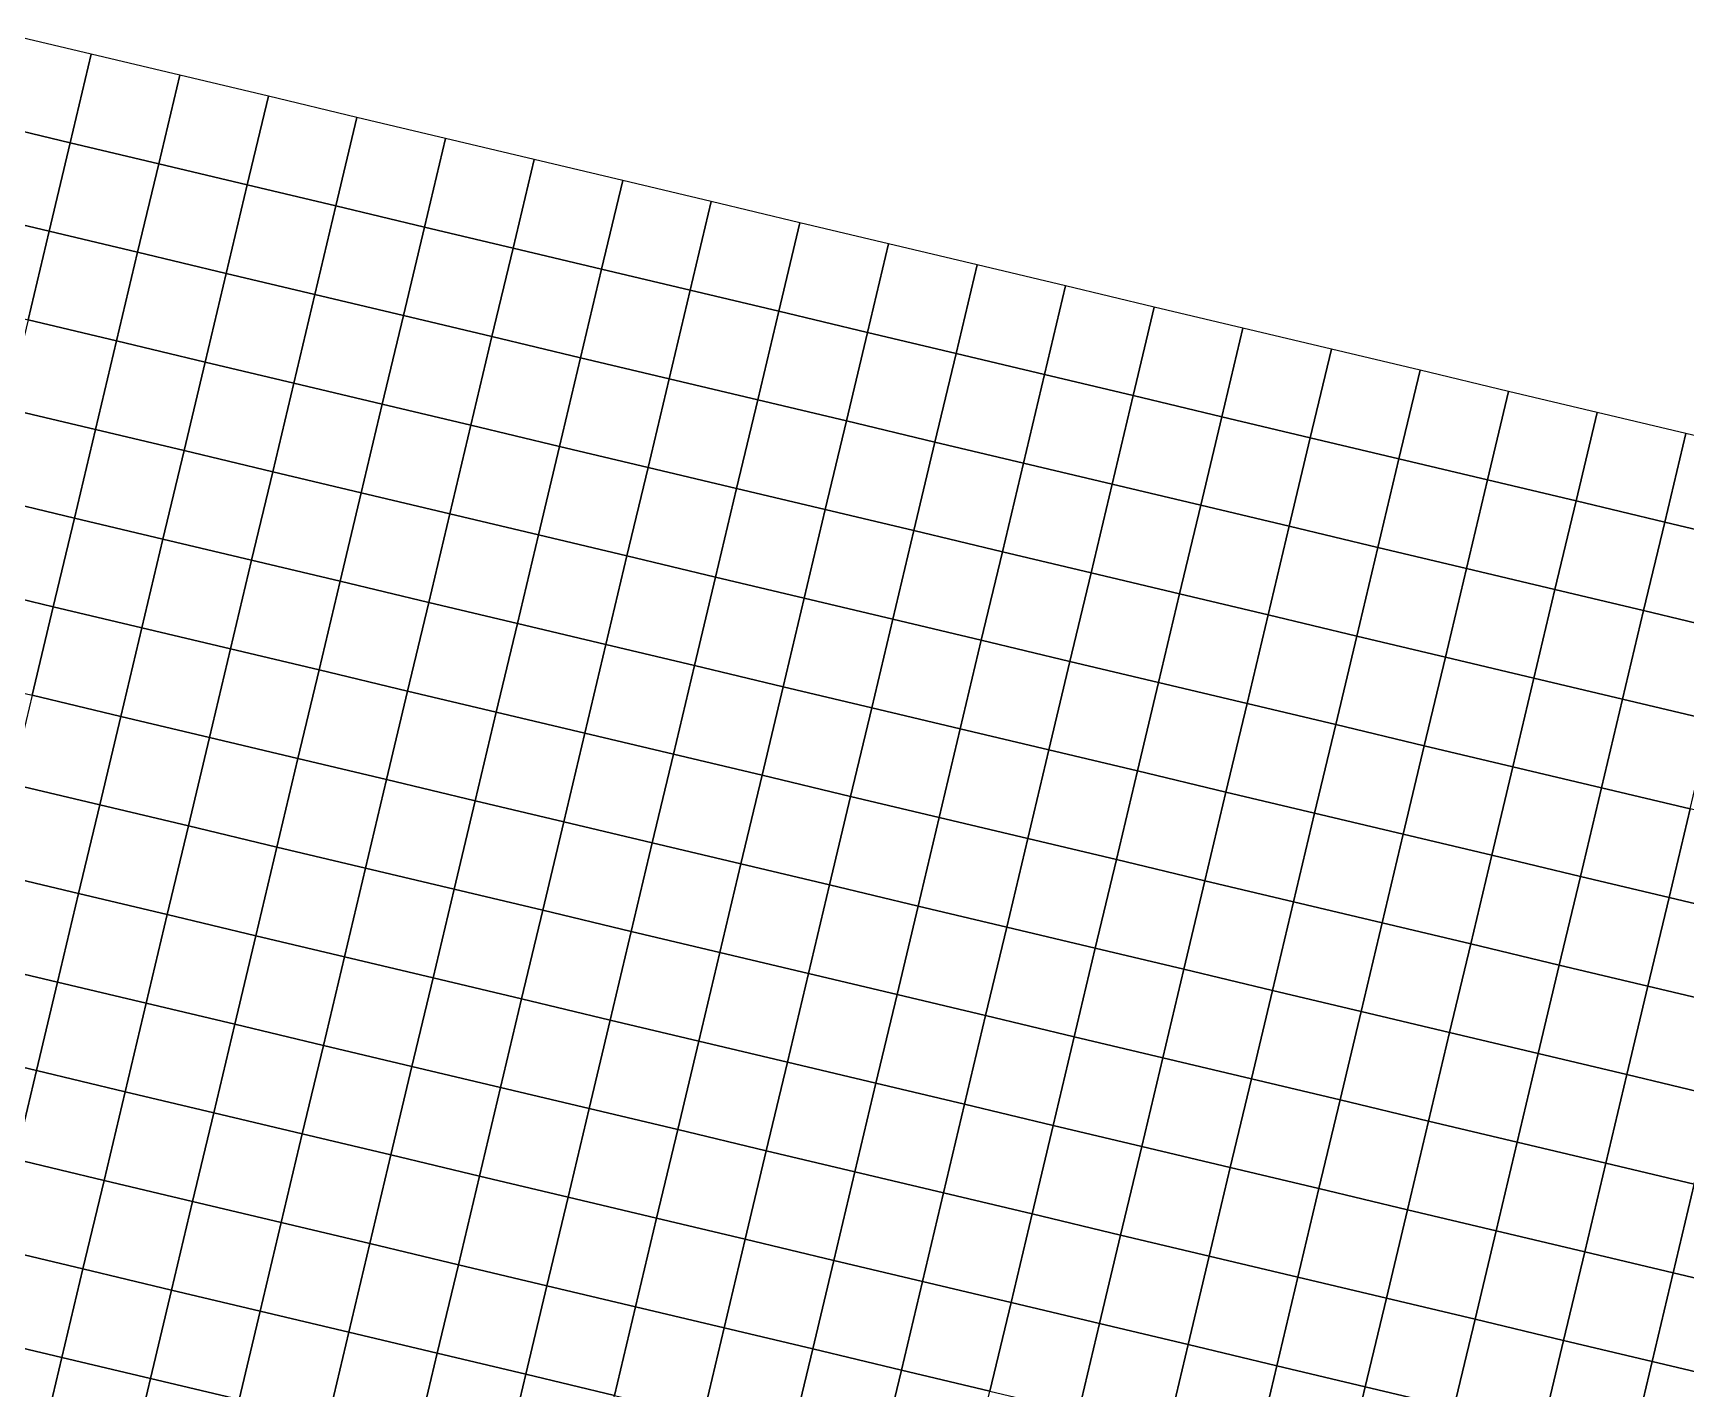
# Model space of a CAD drawing. Header units: metres. Extents: x 0.3 to 9.7, y -5.33 to 3.34.
# Drawn here: x 4.969 to 6.784, y 1.129 to 2.618 of the extents above; entities that cross this region are included whole.
import ezdxf

# ---------------------------------------------------------------- set-up
doc = ezdxf.new("R2010")
doc.units = ezdxf.units.M

msp = doc.modelspace()

# ---------------------------------------------------------------- linework, layer by layer
at = {"layer": 'C2_v2'}
for points in [[(4.9352, 2.6182, -3.0767), (4.9121, 2.5209, -3.0778), (5.0093, 2.4978, -3.1021), (5.0325, 2.5951, -3.1016)], [(5.0325, 2.5951, -3.1016), (5.0093, 2.4978, -3.1021), (5.1066, 2.4746, -3.113), (5.1298, 2.5719, -3.1109)], [(5.1298, 2.5719, -3.1109), (5.1066, 2.4746, -3.113), (5.2039, 2.4515, -3.1148), (5.2271, 2.5488, -3.1122)], [(5.2271, 2.5488, -3.1122), (5.2039, 2.4515, -3.1148), (5.3012, 2.4284, -3.1248), (5.3243, 2.5256, -3.1201)], [(5.3243, 2.5256, -3.1201), (5.3012, 2.4284, -3.1248), (5.3985, 2.4052, -3.1335), (5.4216, 2.5025, -3.1285)], [(4.9121, 2.5209, -3.0778), (4.8889, 2.4237, -3.072), (4.9862, 2.4005, -3.0967), (5.0093, 2.4978, -3.1021)], [(5.0093, 2.4978, -3.1021), (4.9862, 2.4005, -3.0967), (5.0835, 2.3774, -3.1072), (5.1066, 2.4746, -3.113)], [(5.4216, 2.5025, -3.1285), (5.3985, 2.4052, -3.1335), (5.4958, 2.3821, -3.1521), (5.5189, 2.4793, -3.1475)], [(5.1066, 2.4746, -3.113), (5.0835, 2.3774, -3.1072), (5.1808, 2.3542, -3.1103), (5.2039, 2.4515, -3.1148)], [(5.5189, 2.4793, -3.1475), (5.4958, 2.3821, -3.1521), (5.593, 2.3589, -3.1546), (5.6162, 2.4562, -3.1504)], [(5.2039, 2.4515, -3.1148), (5.1808, 2.3542, -3.1103), (5.2781, 2.3311, -3.1204), (5.3012, 2.4284, -3.1248)], [(5.6162, 2.4562, -3.1504), (5.593, 2.3589, -3.1546), (5.6903, 2.3358, -3.1414), (5.7135, 2.4331, -3.1373)], [(5.7135, 2.4331, -3.1373), (5.6903, 2.3358, -3.1414), (5.7876, 2.3126, -3.1419), (5.8108, 2.4099, -3.1388)], [(4.8889, 2.4237, -3.072), (4.8658, 2.3264, -3.0716), (4.9631, 2.3032, -3.0957), (4.9862, 2.4005, -3.0967)], [(5.3012, 2.4284, -3.1248), (5.2781, 2.3311, -3.1204), (5.3753, 2.3079, -3.1296), (5.3985, 2.4052, -3.1335)], [(4.9862, 2.4005, -3.0967), (4.9631, 2.3032, -3.0957), (5.0603, 2.2801, -3.108), (5.0835, 2.3774, -3.1072)], [(5.3985, 2.4052, -3.1335), (5.3753, 2.3079, -3.1296), (5.4726, 2.2848, -3.1488), (5.4958, 2.3821, -3.1521)], [(5.8108, 2.4099, -3.1388), (5.7876, 2.3126, -3.1419), (5.8849, 2.2895, -3.1579), (5.908, 2.3868, -3.1564)], [(5.4958, 2.3821, -3.1521), (5.4726, 2.2848, -3.1488), (5.5699, 2.2616, -3.152), (5.593, 2.3589, -3.1546)], [(5.908, 2.3868, -3.1564), (5.8849, 2.2895, -3.1579), (5.9822, 2.2663, -3.1872), (6.0053, 2.3636, -3.1909)], [(5.0835, 2.3774, -3.1072), (5.0603, 2.2801, -3.108), (5.1576, 2.2569, -3.1136), (5.1808, 2.3542, -3.1103)], [(6.0053, 2.3636, -3.1909), (5.9822, 2.2663, -3.1872), (6.0795, 2.2432, -3.2042), (6.1026, 2.3405, -3.2078)], [(5.1808, 2.3542, -3.1103), (5.1576, 2.2569, -3.1136), (5.2549, 2.2338, -3.1243), (5.2781, 2.3311, -3.1204)], [(5.593, 2.3589, -3.1546), (5.5699, 2.2616, -3.152), (5.6672, 2.2385, -3.1368), (5.6903, 2.3358, -3.1414)], [(5.2781, 2.3311, -3.1204), (5.2549, 2.2338, -3.1243), (5.3522, 2.2106, -3.1351), (5.3753, 2.3079, -3.1296)], [(5.6903, 2.3358, -3.1414), (5.6672, 2.2385, -3.1368), (5.7645, 2.2153, -3.1366), (5.7876, 2.3126, -3.1419)], [(6.1026, 2.3405, -3.2078), (6.0795, 2.2432, -3.2042), (6.1768, 2.22, -3.1927), (6.1999, 2.3173, -3.1956)], [(5.3753, 2.3079, -3.1296), (5.3522, 2.2106, -3.1351), (5.4495, 2.1875, -3.1537), (5.4726, 2.2848, -3.1488)], [(5.7876, 2.3126, -3.1419), (5.7645, 2.2153, -3.1366), (5.8618, 2.1922, -3.1568), (5.8849, 2.2895, -3.1579)], [(6.1999, 2.3173, -3.1956), (6.1768, 2.22, -3.1927), (6.274, 2.1969, -3.1888), (6.2972, 2.2942, -3.1946)], [(4.9631, 2.3032, -3.0957), (4.9399, 2.2059, -3.0993), (5.0372, 2.1828, -3.1137), (5.0603, 2.2801, -3.108)], [(5.8849, 2.2895, -3.1579), (5.8618, 2.1922, -3.1568), (5.959, 2.169, -3.1796), (5.9822, 2.2663, -3.1872)], [(6.2972, 2.2942, -3.1946), (6.274, 2.1969, -3.1888), (6.3713, 2.1738, -3.1833), (6.3945, 2.271, -3.1906)], [(5.0603, 2.2801, -3.108), (5.0372, 2.1828, -3.1137), (5.1345, 2.1596, -3.1222), (5.1576, 2.2569, -3.1136)], [(5.4726, 2.2848, -3.1488), (5.4495, 2.1875, -3.1537), (5.5468, 2.1643, -3.1557), (5.5699, 2.2616, -3.152)], [(6.3945, 2.271, -3.1906), (6.3713, 2.1738, -3.1833), (6.4686, 2.1506, -3.1769), (6.4918, 2.2479, -3.1843)], [(5.1576, 2.2569, -3.1136), (5.1345, 2.1596, -3.1222), (5.2318, 2.1365, -3.1353), (5.2549, 2.2338, -3.1243)], [(5.5699, 2.2616, -3.152), (5.5468, 2.1643, -3.1557), (5.644, 2.1412, -3.1409), (5.6672, 2.2385, -3.1368)], [(5.9822, 2.2663, -3.1872), (5.959, 2.169, -3.1796), (6.0563, 2.1459, -3.1996), (6.0795, 2.2432, -3.2042)], [(5.2549, 2.2338, -3.1243), (5.2318, 2.1365, -3.1353), (5.329, 2.1134, -3.1464), (5.3522, 2.2106, -3.1351)], [(5.6672, 2.2385, -3.1368), (5.644, 2.1412, -3.1409), (5.7413, 2.1181, -3.1387), (5.7645, 2.2153, -3.1366)], [(6.0795, 2.2432, -3.2042), (6.0563, 2.1459, -3.1996), (6.1536, 2.1228, -3.1883), (6.1768, 2.22, -3.1927)], [(6.4918, 2.2479, -3.1843), (6.4686, 2.1506, -3.1769), (6.5659, 2.1275, -3.1778), (6.589, 2.2247, -3.1858)], [(5.7645, 2.2153, -3.1366), (5.7413, 2.1181, -3.1387), (5.8386, 2.0949, -3.1581), (5.8618, 2.1922, -3.1568)], [(6.1768, 2.22, -3.1927), (6.1536, 2.1228, -3.1883), (6.2509, 2.0996, -3.1827), (6.274, 2.1969, -3.1888)], [(6.589, 2.2247, -3.1858), (6.5659, 2.1275, -3.1778), (6.6632, 2.1043, -3.1809), (6.6863, 2.2016, -3.1895)], [(4.9399, 2.2059, -3.0993), (4.9168, 2.1087, -3.0984), (5.014, 2.0855, -3.1137), (5.0372, 2.1828, -3.1137)], [(5.3522, 2.2106, -3.1351), (5.329, 2.1134, -3.1464), (5.4263, 2.0902, -3.1634), (5.4495, 2.1875, -3.1537)], [(6.274, 2.1969, -3.1888), (6.2509, 2.0996, -3.1827), (6.3482, 2.0765, -3.1785), (6.3713, 2.1738, -3.1833)], [(6.6863, 2.2016, -3.1895), (6.6632, 2.1043, -3.1809), (6.7605, 2.0812, -3.1775), (6.7836, 2.1785, -3.1868)], [(5.0372, 2.1828, -3.1137), (5.014, 2.0855, -3.1137), (5.1113, 2.0624, -3.1249), (5.1345, 2.1596, -3.1222)], [(5.4495, 2.1875, -3.1537), (5.4263, 2.0902, -3.1634), (5.5236, 2.0671, -3.165), (5.5468, 2.1643, -3.1557)], [(5.8618, 2.1922, -3.1568), (5.8386, 2.0949, -3.1581), (5.9359, 2.0718, -3.1731), (5.959, 2.169, -3.1796)], [(6.7836, 2.1785, -3.1868), (6.7605, 2.0812, -3.1775), (6.8577, 2.058, -3.1735), (6.8809, 2.1553, -3.1847)], [(5.5468, 2.1643, -3.1557), (5.5236, 2.0671, -3.165), (5.6209, 2.0439, -3.1508), (5.644, 2.1412, -3.1409)], [(5.959, 2.169, -3.1796), (5.9359, 2.0718, -3.1731), (6.0332, 2.0486, -3.1961), (6.0563, 2.1459, -3.1996)], [(6.3713, 2.1738, -3.1833), (6.3482, 2.0765, -3.1785), (6.4455, 2.0533, -3.1733), (6.4686, 2.1506, -3.1769)], [(5.1345, 2.1596, -3.1222), (5.1113, 2.0624, -3.1249), (5.2086, 2.0392, -3.1383), (5.2318, 2.1365, -3.1353)], [(6.0563, 2.1459, -3.1996), (6.0332, 2.0486, -3.1961), (6.1305, 2.0255, -3.1846), (6.1536, 2.1228, -3.1883)], [(6.4686, 2.1506, -3.1769), (6.4455, 2.0533, -3.1733), (6.5427, 2.0302, -3.174), (6.5659, 2.1275, -3.1778)], [(5.2318, 2.1365, -3.1353), (5.2086, 2.0392, -3.1383), (5.3059, 2.0161, -3.1501), (5.329, 2.1134, -3.1464)], [(5.644, 2.1412, -3.1409), (5.6209, 2.0439, -3.1508), (5.7182, 2.0208, -3.1454), (5.7413, 2.1181, -3.1387)], [(6.5659, 2.1275, -3.1778), (6.5427, 2.0302, -3.174), (6.64, 2.007, -3.1783), (6.6632, 2.1043, -3.1809)], [(4.9168, 2.1087, -3.0984), (4.8936, 2.0114, -3.0906), (4.9909, 1.9882, -3.1059), (5.014, 2.0855, -3.1137)], [(5.329, 2.1134, -3.1464), (5.3059, 2.0161, -3.1501), (5.4032, 1.9929, -3.1652), (5.4263, 2.0902, -3.1634)], [(5.7413, 2.1181, -3.1387), (5.7182, 2.0208, -3.1454), (5.8155, 1.9976, -3.1633), (5.8386, 2.0949, -3.1581)], [(6.1536, 2.1228, -3.1883), (6.1305, 2.0255, -3.1846), (6.2277, 2.0023, -3.1764), (6.2509, 2.0996, -3.1827)], [(5.4263, 2.0902, -3.1634), (5.4032, 1.9929, -3.1652), (5.5005, 1.9698, -3.1669), (5.5236, 2.0671, -3.165)], [(5.8386, 2.0949, -3.1581), (5.8155, 1.9976, -3.1633), (5.9128, 1.9745, -3.1797), (5.9359, 2.0718, -3.1731)], [(6.2509, 2.0996, -3.1827), (6.2277, 2.0023, -3.1764), (6.325, 1.9792, -3.1711), (6.3482, 2.0765, -3.1785)], [(6.6632, 2.1043, -3.1809), (6.64, 2.007, -3.1783), (6.7373, 1.9839, -3.1757), (6.7605, 2.0812, -3.1775)], [(5.014, 2.0855, -3.1137), (4.9909, 1.9882, -3.1059), (5.0882, 1.9651, -3.1169), (5.1113, 2.0624, -3.1249)], [(5.9359, 2.0718, -3.1731), (5.9128, 1.9745, -3.1797), (6.01, 1.9513, -3.193), (6.0332, 2.0486, -3.1961)], [(6.3482, 2.0765, -3.1785), (6.325, 1.9792, -3.1711), (6.4223, 1.956, -3.1644), (6.4455, 2.0533, -3.1733)], [(6.7605, 2.0812, -3.1775), (6.7373, 1.9839, -3.1757), (6.8346, 1.9607, -3.1721), (6.8577, 2.058, -3.1735)], [(5.1113, 2.0624, -3.1249), (5.0882, 1.9651, -3.1169), (5.1855, 1.9419, -3.1301), (5.2086, 2.0392, -3.1383)], [(5.5236, 2.0671, -3.165), (5.5005, 1.9698, -3.1669), (5.5978, 1.9466, -3.1547), (5.6209, 2.0439, -3.1508)], [(6.4455, 2.0533, -3.1733), (6.4223, 1.956, -3.1644), (6.5196, 1.9329, -3.1657), (6.5427, 2.0302, -3.174)], [(5.2086, 2.0392, -3.1383), (5.1855, 1.9419, -3.1301), (5.2828, 1.9188, -3.1418), (5.3059, 2.0161, -3.1501)], [(5.6209, 2.0439, -3.1508), (5.5978, 1.9466, -3.1547), (5.695, 1.9235, -3.1491), (5.7182, 2.0208, -3.1454)], [(6.0332, 2.0486, -3.1961), (6.01, 1.9513, -3.193), (6.1073, 1.9282, -3.1814), (6.1305, 2.0255, -3.1846)], [(5.3059, 2.0161, -3.1501), (5.2828, 1.9188, -3.1418), (5.38, 1.8956, -3.1587), (5.4032, 1.9929, -3.1652)], [(5.7182, 2.0208, -3.1454), (5.695, 1.9235, -3.1491), (5.7923, 1.9003, -3.1648), (5.8155, 1.9976, -3.1633)], [(6.1305, 2.0255, -3.1846), (6.1073, 1.9282, -3.1814), (6.2046, 1.905, -3.1707), (6.2277, 2.0023, -3.1764)], [(6.5427, 2.0302, -3.174), (6.5196, 1.9329, -3.1657), (6.6169, 1.9097, -3.1699), (6.64, 2.007, -3.1783)], [(4.8936, 2.0114, -3.0906), (4.8705, 1.9141, -3.0796), (4.9678, 1.8909, -3.0931), (4.9909, 1.9882, -3.1059)], [(5.8155, 1.9976, -3.1633), (5.7923, 1.9003, -3.1648), (5.8896, 1.8772, -3.1867), (5.9128, 1.9745, -3.1797)], [(6.2277, 2.0023, -3.1764), (6.2046, 1.905, -3.1707), (6.3019, 1.8819, -3.1632), (6.325, 1.9792, -3.1711)], [(6.64, 2.007, -3.1783), (6.6169, 1.9097, -3.1699), (6.7142, 1.8866, -3.1662), (6.7373, 1.9839, -3.1757)], [(4.9909, 1.9882, -3.1059), (4.9678, 1.8909, -3.0931), (5.065, 1.8678, -3.1019), (5.0882, 1.9651, -3.1169)], [(5.4032, 1.9929, -3.1652), (5.38, 1.8956, -3.1587), (5.4773, 1.8725, -3.1614), (5.5005, 1.9698, -3.1669)], [(6.325, 1.9792, -3.1711), (6.3019, 1.8819, -3.1632), (6.3992, 1.8588, -3.155), (6.4223, 1.956, -3.1644)], [(6.7373, 1.9839, -3.1757), (6.7142, 1.8866, -3.1662), (6.8115, 1.8635, -3.1607), (6.8346, 1.9607, -3.1721)], [(5.0882, 1.9651, -3.1169), (5.065, 1.8678, -3.1019), (5.1623, 1.8446, -3.1152), (5.1855, 1.9419, -3.1301)], [(5.5005, 1.9698, -3.1669), (5.4773, 1.8725, -3.1614), (5.5746, 1.8493, -3.1484), (5.5978, 1.9466, -3.1547)], [(5.9128, 1.9745, -3.1797), (5.8896, 1.8772, -3.1867), (5.9869, 1.8541, -3.1917), (6.01, 1.9513, -3.193)], [(5.5978, 1.9466, -3.1547), (5.5746, 1.8493, -3.1484), (5.6719, 1.8262, -3.1436), (5.695, 1.9235, -3.1491)], [(6.01, 1.9513, -3.193), (5.9869, 1.8541, -3.1917), (6.0842, 1.8309, -3.1779), (6.1073, 1.9282, -3.1814)], [(6.4223, 1.956, -3.1644), (6.3992, 1.8588, -3.155), (6.4965, 1.8356, -3.1562), (6.5196, 1.9329, -3.1657)], [(5.1855, 1.9419, -3.1301), (5.1623, 1.8446, -3.1152), (5.2596, 1.8215, -3.127), (5.2828, 1.9188, -3.1418)], [(6.1073, 1.9282, -3.1814), (6.0842, 1.8309, -3.1779), (6.1815, 1.8078, -3.1664), (6.2046, 1.905, -3.1707)], [(6.5196, 1.9329, -3.1657), (6.4965, 1.8356, -3.1562), (6.5937, 1.8125, -3.1575), (6.6169, 1.9097, -3.1699)], [(5.2828, 1.9188, -3.1418), (5.2596, 1.8215, -3.127), (5.3569, 1.7984, -3.146), (5.38, 1.8956, -3.1587)], [(5.695, 1.9235, -3.1491), (5.6719, 1.8262, -3.1436), (5.7692, 1.8031, -3.1624), (5.7923, 1.9003, -3.1648)], [(6.6169, 1.9097, -3.1699), (6.5937, 1.8125, -3.1575), (6.691, 1.7893, -3.1529), (6.7142, 1.8866, -3.1662)], [(4.9678, 1.8909, -3.0931), (4.9446, 1.7937, -3.0931), (5.0419, 1.7705, -3.102), (5.065, 1.8678, -3.1019)], [(5.38, 1.8956, -3.1587), (5.3569, 1.7984, -3.146), (5.4542, 1.7752, -3.1498), (5.4773, 1.8725, -3.1614)], [(5.7923, 1.9003, -3.1648), (5.7692, 1.8031, -3.1624), (5.8665, 1.7799, -3.1912), (5.8896, 1.8772, -3.1867)], [(6.2046, 1.905, -3.1707), (6.1815, 1.8078, -3.1664), (6.2787, 1.7846, -3.159), (6.3019, 1.8819, -3.1632)], [(5.4773, 1.8725, -3.1614), (5.4542, 1.7752, -3.1498), (5.5515, 1.7521, -3.1356), (5.5746, 1.8493, -3.1484)], [(5.8896, 1.8772, -3.1867), (5.8665, 1.7799, -3.1912), (5.9637, 1.7568, -3.1896), (5.9869, 1.8541, -3.1917)], [(6.3019, 1.8819, -3.1632), (6.2787, 1.7846, -3.159), (6.376, 1.7615, -3.1497), (6.3992, 1.8588, -3.155)], [(6.7142, 1.8866, -3.1662), (6.691, 1.7893, -3.1529), (6.7883, 1.7662, -3.1452), (6.8115, 1.8635, -3.1607)], [(5.065, 1.8678, -3.1019), (5.0419, 1.7705, -3.102), (5.1392, 1.7474, -3.1154), (5.1623, 1.8446, -3.1152)], [(5.9869, 1.8541, -3.1917), (5.9637, 1.7568, -3.1896), (6.061, 1.7336, -3.1758), (6.0842, 1.8309, -3.1779)], [(6.3992, 1.8588, -3.155), (6.376, 1.7615, -3.1497), (6.4733, 1.7383, -3.1514), (6.4965, 1.8356, -3.1562)], [(5.1623, 1.8446, -3.1152), (5.1392, 1.7474, -3.1154), (5.2365, 1.7242, -3.1262), (5.2596, 1.8215, -3.127)], [(5.5746, 1.8493, -3.1484), (5.5515, 1.7521, -3.1356), (5.6487, 1.7289, -3.1337), (5.6719, 1.8262, -3.1436)], [(6.4965, 1.8356, -3.1562), (6.4733, 1.7383, -3.1514), (6.5706, 1.7152, -3.153), (6.5937, 1.8125, -3.1575)], [(5.2596, 1.8215, -3.127), (5.2365, 1.7242, -3.1262), (5.3337, 1.7011, -3.1438), (5.3569, 1.7984, -3.146)], [(5.6719, 1.8262, -3.1436), (5.6487, 1.7289, -3.1337), (5.746, 1.7058, -3.1573), (5.7692, 1.8031, -3.1624)], [(6.0842, 1.8309, -3.1779), (6.061, 1.7336, -3.1758), (6.1583, 1.7105, -3.1661), (6.1815, 1.8078, -3.1664)], [(5.3569, 1.7984, -3.146), (5.3337, 1.7011, -3.1438), (5.431, 1.6779, -3.1471), (5.4542, 1.7752, -3.1498)], [(5.7692, 1.8031, -3.1624), (5.746, 1.7058, -3.1573), (5.8433, 1.6826, -3.1881), (5.8665, 1.7799, -3.1912)], [(6.1815, 1.8078, -3.1664), (6.1583, 1.7105, -3.1661), (6.2556, 1.6873, -3.1593), (6.2787, 1.7846, -3.159)], [(6.5937, 1.8125, -3.1575), (6.5706, 1.7152, -3.153), (6.6679, 1.692, -3.1469), (6.691, 1.7893, -3.1529)], [(4.9446, 1.7937, -3.0931), (4.9215, 1.6964, -3.1045), (5.0187, 1.6732, -3.1152), (5.0419, 1.7705, -3.102)], [(5.8665, 1.7799, -3.1912), (5.8433, 1.6826, -3.1881), (5.9406, 1.6595, -3.1872), (5.9637, 1.7568, -3.1896)], [(6.2787, 1.7846, -3.159), (6.2556, 1.6873, -3.1593), (6.3529, 1.6642, -3.1506), (6.376, 1.7615, -3.1497)], [(6.691, 1.7893, -3.1529), (6.6679, 1.692, -3.1469), (6.7652, 1.6689, -3.1401), (6.7883, 1.7662, -3.1452)], [(5.0419, 1.7705, -3.102), (5.0187, 1.6732, -3.1152), (5.116, 1.6501, -3.1288), (5.1392, 1.7474, -3.1154)], [(5.4542, 1.7752, -3.1498), (5.431, 1.6779, -3.1471), (5.5283, 1.6548, -3.1356), (5.5515, 1.7521, -3.1356)], [(6.376, 1.7615, -3.1497), (6.3529, 1.6642, -3.1506), (6.4502, 1.641, -3.1528), (6.4733, 1.7383, -3.1514)], [(6.7883, 1.7662, -3.1452), (6.7652, 1.6689, -3.1401), (6.8625, 1.6457, -3.1168), (6.8856, 1.743, -3.1252)], [(5.1392, 1.7474, -3.1154), (5.116, 1.6501, -3.1288), (5.2133, 1.6269, -3.1389), (5.2365, 1.7242, -3.1262)], [(5.5515, 1.7521, -3.1356), (5.5283, 1.6548, -3.1356), (5.6256, 1.6316, -3.134), (5.6487, 1.7289, -3.1337)], [(5.9637, 1.7568, -3.1896), (5.9406, 1.6595, -3.1872), (6.0379, 1.6363, -3.1737), (6.061, 1.7336, -3.1758)], [(5.6487, 1.7289, -3.1337), (5.6256, 1.6316, -3.134), (5.7229, 1.6085, -3.156), (5.746, 1.7058, -3.1573)], [(6.061, 1.7336, -3.1758), (6.0379, 1.6363, -3.1737), (6.1352, 1.6132, -3.1683), (6.1583, 1.7105, -3.1661)], [(6.4733, 1.7383, -3.1514), (6.4502, 1.641, -3.1528), (6.5475, 1.6179, -3.1565), (6.5706, 1.7152, -3.153)], [(5.2365, 1.7242, -3.1262), (5.2133, 1.6269, -3.1389), (5.3106, 1.6038, -3.1544), (5.3337, 1.7011, -3.1438)], [(6.1583, 1.7105, -3.1661), (6.1352, 1.6132, -3.1683), (6.2325, 1.59, -3.1645), (6.2556, 1.6873, -3.1593)], [(6.5706, 1.7152, -3.153), (6.5475, 1.6179, -3.1565), (6.6447, 1.5947, -3.1522), (6.6679, 1.692, -3.1469)], [(4.9215, 1.6964, -3.1045), (4.8983, 1.5991, -3.1074), (4.9956, 1.5759, -3.1172), (5.0187, 1.6732, -3.1152)], [(5.3337, 1.7011, -3.1438), (5.3106, 1.6038, -3.1544), (5.4079, 1.5806, -3.1579), (5.431, 1.6779, -3.1471)], [(5.746, 1.7058, -3.1573), (5.7229, 1.6085, -3.156), (5.8202, 1.5853, -3.1868), (5.8433, 1.6826, -3.1881)], [(6.6679, 1.692, -3.1469), (6.6447, 1.5947, -3.1522), (6.742, 1.5716, -3.144), (6.7652, 1.6689, -3.1401)], [(5.0187, 1.6732, -3.1152), (4.9956, 1.5759, -3.1172), (5.0929, 1.5528, -3.1319), (5.116, 1.6501, -3.1288)], [(5.431, 1.6779, -3.1471), (5.4079, 1.5806, -3.1579), (5.5052, 1.5575, -3.1469), (5.5283, 1.6548, -3.1356)], [(5.8433, 1.6826, -3.1881), (5.8202, 1.5853, -3.1868), (5.9175, 1.5622, -3.1882), (5.9406, 1.6595, -3.1872)], [(6.2556, 1.6873, -3.1593), (6.2325, 1.59, -3.1645), (6.3297, 1.5669, -3.1573), (6.3529, 1.6642, -3.1506)], [(5.5283, 1.6548, -3.1356), (5.5052, 1.5575, -3.1469), (5.6025, 1.5343, -3.1436), (5.6256, 1.6316, -3.134)], [(5.9406, 1.6595, -3.1872), (5.9175, 1.5622, -3.1882), (6.0147, 1.5391, -3.1738), (6.0379, 1.6363, -3.1737)], [(6.3529, 1.6642, -3.1506), (6.3297, 1.5669, -3.1573), (6.427, 1.5438, -3.1622), (6.4502, 1.641, -3.1528)], [(6.7652, 1.6689, -3.1401), (6.742, 1.5716, -3.144), (6.8393, 1.5485, -3.1173), (6.8625, 1.6457, -3.1168)], [(5.116, 1.6501, -3.1288), (5.0929, 1.5528, -3.1319), (5.1902, 1.5296, -3.1415), (5.2133, 1.6269, -3.1389)], [(6.0379, 1.6363, -3.1737), (6.0147, 1.5391, -3.1738), (6.112, 1.5159, -3.1678), (6.1352, 1.6132, -3.1683)], [(6.4502, 1.641, -3.1528), (6.427, 1.5438, -3.1622), (6.5243, 1.5206, -3.1674), (6.5475, 1.6179, -3.1565)], [(5.2133, 1.6269, -3.1389), (5.1902, 1.5296, -3.1415), (5.2875, 1.5065, -3.1556), (5.3106, 1.6038, -3.1544)], [(5.6256, 1.6316, -3.134), (5.6025, 1.5343, -3.1436), (5.6997, 1.5112, -3.1647), (5.7229, 1.6085, -3.156)], [(6.5475, 1.6179, -3.1565), (6.5243, 1.5206, -3.1674), (6.6216, 1.4975, -3.1678), (6.6447, 1.5947, -3.1522)], [(4.8983, 1.5991, -3.1074), (4.8752, 1.5018, -3.0981), (4.9725, 1.4787, -3.1058), (4.9956, 1.5759, -3.1172)], [(5.3106, 1.6038, -3.1544), (5.2875, 1.5065, -3.1556), (5.3847, 1.4834, -3.1585), (5.4079, 1.5806, -3.1579)], [(5.7229, 1.6085, -3.156), (5.6997, 1.5112, -3.1647), (5.797, 1.4881, -3.1884), (5.8202, 1.5853, -3.1868)], [(6.1352, 1.6132, -3.1683), (6.112, 1.5159, -3.1678), (6.2093, 1.4928, -3.1653), (6.2325, 1.59, -3.1645)], [(5.4079, 1.5806, -3.1579), (5.3847, 1.4834, -3.1585), (5.482, 1.4602, -3.1472), (5.5052, 1.5575, -3.1469)], [(5.8202, 1.5853, -3.1868), (5.797, 1.4881, -3.1884), (5.8943, 1.4649, -3.1876), (5.9175, 1.5622, -3.1882)], [(6.2325, 1.59, -3.1645), (6.2093, 1.4928, -3.1653), (6.3066, 1.4696, -3.1585), (6.3297, 1.5669, -3.1573)], [(6.6447, 1.5947, -3.1522), (6.6216, 1.4975, -3.1678), (6.7189, 1.4743, -3.1654), (6.742, 1.5716, -3.144)], [(4.9956, 1.5759, -3.1172), (4.9725, 1.4787, -3.1058), (5.0697, 1.4555, -3.1191), (5.0929, 1.5528, -3.1319)], [(5.9175, 1.5622, -3.1882), (5.8943, 1.4649, -3.1876), (5.9916, 1.4418, -3.1732), (6.0147, 1.5391, -3.1738)], [(6.3297, 1.5669, -3.1573), (6.3066, 1.4696, -3.1585), (6.4039, 1.4465, -3.1643), (6.427, 1.5438, -3.1622)], [(6.742, 1.5716, -3.144), (6.7189, 1.4743, -3.1654), (6.8162, 1.4512, -3.1455), (6.8393, 1.5485, -3.1173)], [(5.0929, 1.5528, -3.1319), (5.0697, 1.4555, -3.1191), (5.167, 1.4324, -3.1286), (5.1902, 1.5296, -3.1415)], [(5.5052, 1.5575, -3.1469), (5.482, 1.4602, -3.1472), (5.5793, 1.4371, -3.144), (5.6025, 1.5343, -3.1436)], [(6.427, 1.5438, -3.1622), (6.4039, 1.4465, -3.1643), (6.5012, 1.4233, -3.171), (6.5243, 1.5206, -3.1674)], [(5.1902, 1.5296, -3.1415), (5.167, 1.4324, -3.1286), (5.2643, 1.4092, -3.1439), (5.2875, 1.5065, -3.1556)], [(5.6025, 1.5343, -3.1436), (5.5793, 1.4371, -3.144), (5.6766, 1.4139, -3.166), (5.6997, 1.5112, -3.1647)], [(6.0147, 1.5391, -3.1738), (5.9916, 1.4418, -3.1732), (6.0889, 1.4186, -3.1654), (6.112, 1.5159, -3.1678)], [(5.6997, 1.5112, -3.1647), (5.6766, 1.4139, -3.166), (5.7739, 1.3908, -3.1858), (5.797, 1.4881, -3.1884)], [(6.112, 1.5159, -3.1678), (6.0889, 1.4186, -3.1654), (6.1862, 1.3955, -3.1606), (6.2093, 1.4928, -3.1653)], [(6.5243, 1.5206, -3.1674), (6.5012, 1.4233, -3.171), (6.5984, 1.4002, -3.173), (6.6216, 1.4975, -3.1678)], [(4.8752, 1.5018, -3.0981), (4.852, 1.4045, -3.08), (4.9493, 1.3814, -3.0835), (4.9725, 1.4787, -3.1058)], [(5.2875, 1.5065, -3.1556), (5.2643, 1.4092, -3.1439), (5.3616, 1.3861, -3.1473), (5.3847, 1.4834, -3.1585)], [(6.2093, 1.4928, -3.1653), (6.1862, 1.3955, -3.1606), (6.2834, 1.3723, -3.1543), (6.3066, 1.4696, -3.1585)], [(6.6216, 1.4975, -3.1678), (6.5984, 1.4002, -3.173), (6.6957, 1.377, -3.1709), (6.7189, 1.4743, -3.1654)], [(4.9725, 1.4787, -3.1058), (4.9493, 1.3814, -3.0835), (5.0466, 1.3582, -3.0954), (5.0697, 1.4555, -3.1191)], [(5.3847, 1.4834, -3.1585), (5.3616, 1.3861, -3.1473), (5.4589, 1.3629, -3.1351), (5.482, 1.4602, -3.1472)], [(5.797, 1.4881, -3.1884), (5.7739, 1.3908, -3.1858), (5.8712, 1.3676, -3.1835), (5.8943, 1.4649, -3.1876)], [(6.7189, 1.4743, -3.1654), (6.6957, 1.377, -3.1709), (6.793, 1.3539, -3.1495), (6.8162, 1.4512, -3.1455)], [(5.0697, 1.4555, -3.1191), (5.0466, 1.3582, -3.0954), (5.1439, 1.3351, -3.1049), (5.167, 1.4324, -3.1286)], [(5.482, 1.4602, -3.1472), (5.4589, 1.3629, -3.1351), (5.5562, 1.3398, -3.1328), (5.5793, 1.4371, -3.144)], [(5.8943, 1.4649, -3.1876), (5.8712, 1.3676, -3.1835), (5.9684, 1.3445, -3.1709), (5.9916, 1.4418, -3.1732)], [(6.3066, 1.4696, -3.1585), (6.2834, 1.3723, -3.1543), (6.3807, 1.3492, -3.1585), (6.4039, 1.4465, -3.1643)], [(5.5793, 1.4371, -3.144), (5.5562, 1.3398, -3.1328), (5.6534, 1.3166, -3.1578), (5.6766, 1.4139, -3.166)], [(5.9916, 1.4418, -3.1732), (5.9684, 1.3445, -3.1709), (6.0657, 1.3213, -3.1615), (6.0889, 1.4186, -3.1654)], [(6.4039, 1.4465, -3.1643), (6.3807, 1.3492, -3.1585), (6.478, 1.326, -3.1686), (6.5012, 1.4233, -3.171)], [(5.167, 1.4324, -3.1286), (5.1439, 1.3351, -3.1049), (5.2412, 1.3119, -3.1229), (5.2643, 1.4092, -3.1439)], [(6.0889, 1.4186, -3.1654), (6.0657, 1.3213, -3.1615), (6.163, 1.2982, -3.1575), (6.1862, 1.3955, -3.1606)], [(6.5012, 1.4233, -3.171), (6.478, 1.326, -3.1686), (6.5753, 1.3029, -3.1741), (6.5984, 1.4002, -3.173)], [(5.2643, 1.4092, -3.1439), (5.2412, 1.3119, -3.1229), (5.3384, 1.2888, -3.1272), (5.3616, 1.3861, -3.1473)], [(5.6766, 1.4139, -3.166), (5.6534, 1.3166, -3.1578), (5.7507, 1.2935, -3.175), (5.7739, 1.3908, -3.1858)], [(6.5984, 1.4002, -3.173), (6.5753, 1.3029, -3.1741), (6.6726, 1.2797, -3.1702), (6.6957, 1.377, -3.1709)], [(4.9493, 1.3814, -3.0835), (4.9262, 1.2841, -3.077), (5.0234, 1.2609, -3.0876), (5.0466, 1.3582, -3.0954)], [(5.3616, 1.3861, -3.1473), (5.3384, 1.2888, -3.1272), (5.4357, 1.2656, -3.1144), (5.4589, 1.3629, -3.1351)], [(5.7739, 1.3908, -3.1858), (5.7507, 1.2935, -3.175), (5.848, 1.2703, -3.1779), (5.8712, 1.3676, -3.1835)], [(6.1862, 1.3955, -3.1606), (6.163, 1.2982, -3.1575), (6.2603, 1.275, -3.1501), (6.2834, 1.3723, -3.1543)], [(5.4589, 1.3629, -3.1351), (5.4357, 1.2656, -3.1144), (5.533, 1.2425, -3.1163), (5.5562, 1.3398, -3.1328)], [(5.8712, 1.3676, -3.1835), (5.848, 1.2703, -3.1779), (5.9453, 1.2472, -3.1618), (5.9684, 1.3445, -3.1709)], [(6.2834, 1.3723, -3.1543), (6.2603, 1.275, -3.1501), (6.3576, 1.2519, -3.1581), (6.3807, 1.3492, -3.1585)], [(6.6957, 1.377, -3.1709), (6.6726, 1.2797, -3.1702), (6.7699, 1.2566, -3.1477), (6.793, 1.3539, -3.1495)], [(5.0466, 1.3582, -3.0954), (5.0234, 1.2609, -3.0876), (5.1207, 1.2378, -3.0962), (5.1439, 1.3351, -3.1049)], [(5.9684, 1.3445, -3.1709), (5.9453, 1.2472, -3.1618), (6.0426, 1.2241, -3.1568), (6.0657, 1.3213, -3.1615)], [(6.3807, 1.3492, -3.1585), (6.3576, 1.2519, -3.1581), (6.4549, 1.2288, -3.1737), (6.478, 1.326, -3.1686)], [(6.793, 1.3539, -3.1495), (6.7699, 1.2566, -3.1477), (6.8672, 1.2335, -3.1477), (6.8903, 1.3307, -3.1518)], [(5.1439, 1.3351, -3.1049), (5.1207, 1.2378, -3.0962), (5.218, 1.2146, -3.1144), (5.2412, 1.3119, -3.1229)], [(5.5562, 1.3398, -3.1328), (5.533, 1.2425, -3.1163), (5.6303, 1.2193, -3.1497), (5.6534, 1.3166, -3.1578)], [(6.478, 1.326, -3.1686), (6.4549, 1.2288, -3.1737), (6.5522, 1.2056, -3.1821), (6.5753, 1.3029, -3.1741)], [(5.2412, 1.3119, -3.1229), (5.218, 1.2146, -3.1144), (5.3153, 1.1915, -3.1183), (5.3384, 1.2888, -3.1272)], [(5.6534, 1.3166, -3.1578), (5.6303, 1.2193, -3.1497), (5.7276, 1.1962, -3.1608), (5.7507, 1.2935, -3.175)], [(6.0657, 1.3213, -3.1615), (6.0426, 1.2241, -3.1568), (6.1399, 1.2009, -3.1546), (6.163, 1.2982, -3.1575)], [(5.3384, 1.2888, -3.1272), (5.3153, 1.1915, -3.1183), (5.4126, 1.1684, -3.1068), (5.4357, 1.2656, -3.1144)], [(5.7507, 1.2935, -3.175), (5.7276, 1.1962, -3.1608), (5.8249, 1.1731, -3.1636), (5.848, 1.2703, -3.1779)], [(6.163, 1.2982, -3.1575), (6.1399, 1.2009, -3.1546), (6.2372, 1.1778, -3.1483), (6.2603, 1.275, -3.1501)], [(6.5753, 1.3029, -3.1741), (6.5522, 1.2056, -3.1821), (6.6494, 1.1825, -3.1792), (6.6726, 1.2797, -3.1702)], [(4.9262, 1.2841, -3.077), (4.903, 1.1868, -3.086), (5.0003, 1.1637, -3.0941), (5.0234, 1.2609, -3.0876)], [(6.2603, 1.275, -3.1501), (6.2372, 1.1778, -3.1483), (6.3344, 1.1546, -3.16), (6.3576, 1.2519, -3.1581)], [(6.6726, 1.2797, -3.1702), (6.6494, 1.1825, -3.1792), (6.7467, 1.1593, -3.1576), (6.7699, 1.2566, -3.1477)], [(5.0234, 1.2609, -3.0876), (5.0003, 1.1637, -3.0941), (5.0976, 1.1405, -3.1035), (5.1207, 1.2378, -3.0962)], [(5.4357, 1.2656, -3.1144), (5.4126, 1.1684, -3.1068), (5.5099, 1.1452, -3.1176), (5.533, 1.2425, -3.1163)], [(5.848, 1.2703, -3.1779), (5.8249, 1.1731, -3.1636), (5.9222, 1.1499, -3.1535), (5.9453, 1.2472, -3.1618)], [(6.7699, 1.2566, -3.1477), (6.7467, 1.1593, -3.1576), (6.844, 1.1362, -3.1661), (6.8672, 1.2335, -3.1477)], [(5.1207, 1.2378, -3.0962), (5.0976, 1.1405, -3.1035), (5.1949, 1.1174, -3.1183), (5.218, 1.2146, -3.1144)], [(5.533, 1.2425, -3.1163), (5.5099, 1.1452, -3.1176), (5.6072, 1.1221, -3.1436), (5.6303, 1.2193, -3.1497)], [(5.9453, 1.2472, -3.1618), (5.9222, 1.1499, -3.1535), (6.0194, 1.1268, -3.1507), (6.0426, 1.2241, -3.1568)], [(6.3576, 1.2519, -3.1581), (6.3344, 1.1546, -3.16), (6.4317, 1.1315, -3.1823), (6.4549, 1.2288, -3.1737)], [(5.6303, 1.2193, -3.1497), (5.6072, 1.1221, -3.1436), (5.7044, 1.0989, -3.1517), (5.7276, 1.1962, -3.1608)], [(6.0426, 1.2241, -3.1568), (6.0194, 1.1268, -3.1507), (6.1167, 1.1036, -3.1507), (6.1399, 1.2009, -3.1546)], [(6.4549, 1.2288, -3.1737), (6.4317, 1.1315, -3.1823), (6.529, 1.1083, -3.1957), (6.5522, 1.2056, -3.1821)], [(5.218, 1.2146, -3.1144), (5.1949, 1.1174, -3.1183), (5.2922, 1.0942, -3.121), (5.3153, 1.1915, -3.1183)], [(6.1399, 1.2009, -3.1546), (6.1167, 1.1036, -3.1507), (6.214, 1.0805, -3.1475), (6.2372, 1.1778, -3.1483)], [(6.5522, 1.2056, -3.1821), (6.529, 1.1083, -3.1957), (6.6263, 1.0852, -3.1982), (6.6494, 1.1825, -3.1792)], [(4.903, 1.1868, -3.086), (4.8799, 1.0895, -3.0884), (4.9772, 1.0664, -3.0943), (5.0003, 1.1637, -3.0941)], [(5.3153, 1.1915, -3.1183), (5.2922, 1.0942, -3.121), (5.3894, 1.0711, -3.1109), (5.4126, 1.1684, -3.1068)], [(5.7276, 1.1962, -3.1608), (5.7044, 1.0989, -3.1517), (5.8017, 1.0758, -3.1556), (5.8249, 1.1731, -3.1636)], [(6.6494, 1.1825, -3.1792), (6.6263, 1.0852, -3.1982), (6.7236, 1.062, -3.1797), (6.7467, 1.1593, -3.1576)], [(5.0003, 1.1637, -3.0941), (4.9772, 1.0664, -3.0943), (5.0744, 1.0432, -3.1027), (5.0976, 1.1405, -3.1035)], [(5.4126, 1.1684, -3.1068), (5.3894, 1.0711, -3.1109), (5.4867, 1.0479, -3.1214), (5.5099, 1.1452, -3.1176)], [(5.8249, 1.1731, -3.1636), (5.8017, 1.0758, -3.1556), (5.899, 1.0526, -3.144), (5.9222, 1.1499, -3.1535)], [(6.2372, 1.1778, -3.1483), (6.214, 1.0805, -3.1475), (6.3113, 1.0573, -3.1622), (6.3344, 1.1546, -3.16)], [(5.5099, 1.1452, -3.1176), (5.4867, 1.0479, -3.1214), (5.584, 1.0248, -3.145), (5.6072, 1.1221, -3.1436)], [(5.9222, 1.1499, -3.1535), (5.899, 1.0526, -3.144), (5.9963, 1.0295, -3.14), (6.0194, 1.1268, -3.1507)], [(6.3344, 1.1546, -3.16), (6.3113, 1.0573, -3.1622), (6.4086, 1.0342, -3.1913), (6.4317, 1.1315, -3.1823)], [(6.7467, 1.1593, -3.1576), (6.7236, 1.062, -3.1797), (6.8209, 1.0389, -3.1837), (6.844, 1.1362, -3.1661)], [(5.0976, 1.1405, -3.1035), (5.0744, 1.0432, -3.1027), (5.1717, 1.0201, -3.1162), (5.1949, 1.1174, -3.1183)], [(6.4317, 1.1315, -3.1823), (6.4086, 1.0342, -3.1913), (6.5059, 1.011, -3.212), (6.529, 1.1083, -3.1957)]]:
    msp.add_3dface(points, dxfattribs=at)

doc.saveas('drawing.dxf')
